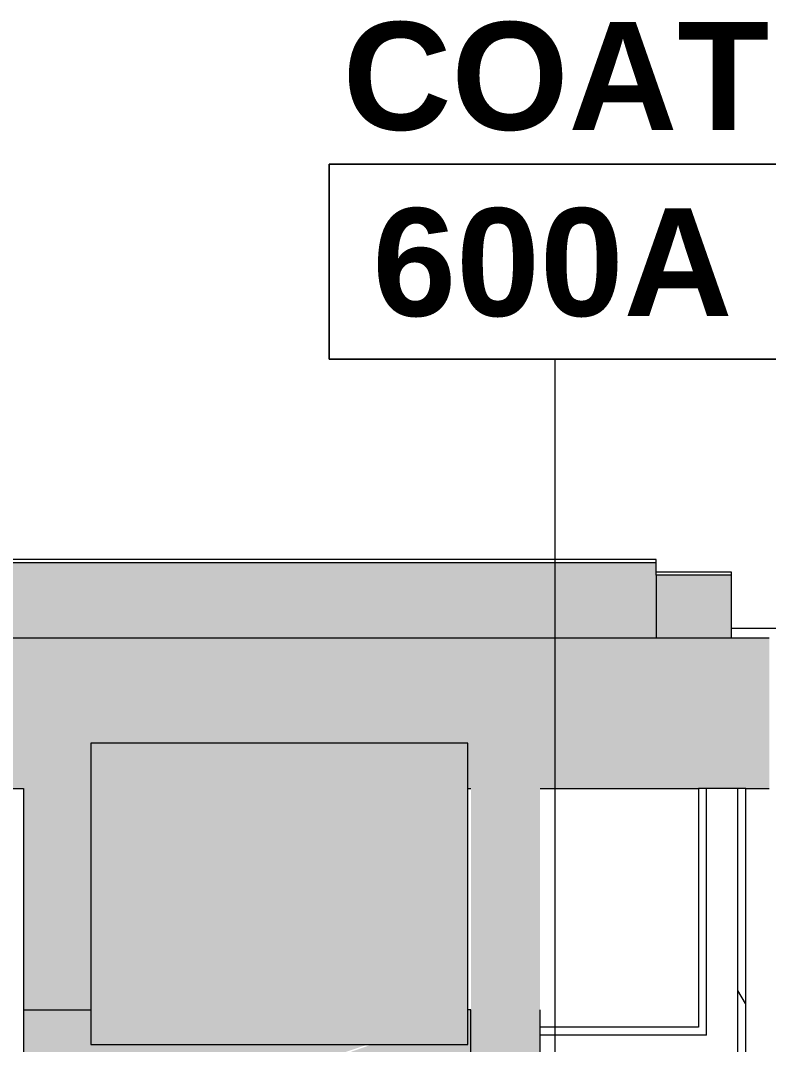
# Model space of a CAD drawing. Header units: inches. Extents: x -1880 to 225, y -1065 to 162.
# Drawn here: x -278 to -218.5, y 79.6 to 161.2 of the extents above; entities that cross this region are included whole.
import ezdxf

# ---------------------------------------------------------------- set-up
doc = ezdxf.new("R2010")
doc.units = ezdxf.units.IN
doc.header["$MEASUREMENT"] = 0
for name, color, linetype, lineweight in [('06_555 11th St - background_dwg', 8, 'Continuous', 9), ('A-AREA-IDEN', 2, 'Continuous', 9), ('A-WALL', 113, 'Continuous', 13), ('A-WALL-PATT', 111, 'Continuous', 13), ('I-WALL', 2, 'Continuous', 13), ('P-SILL', 7, 'Continuous', 9), ('S-COLS', 52, 'Continuous', 13), ('W', 7, 'Continuous', 9)]:
    doc.layers.add(name, color=color, linetype=linetype, lineweight=lineweight)
doc.styles.add('Swis721 Lt BT_B', font='', dxfattribs={"height": 8.583975})
doc.styles.get('Swis721 Lt BT_B').set_extended_font_data('Swis721 Lt BT', bold=True)

# ---------------------------------------------------------------- blocks, each defined once
blk = doc.blocks.new('Concrete-Rectangular-Column - 24 x 30-5170817-FIRST FLOOR POWER _ SIGNAL')
at = {"layer": 'S-COLS', "lineweight": 9}
blk.add_hatch(color=7, dxfattribs=at).paths.add_polyline_path([(12, -15), (12, 15), (-12, 15), (-12, -15)], flags=0)
at = {"layer": 'S-COLS', "color": 8, "lineweight": 20}
for p, q in [((12, 15), (-12, 15)), ((-12, 15), (-12, -15)), ((12, -15), (12, 15)), ((-12, -15), (12, -15))]:
    blk.add_line(p, q, dxfattribs=at)
blk = doc.blocks.new('06_555 11th St - background_dwg-4793957-FIRST FLOOR POWER _ SIGNAL')
at = {"layer": 'P-SILL'}
blk.add_line((3204.677, 3075.224), (3156.677, 3075.224), dxfattribs=at)
at = {"layer": 'W', "flags": 128}
for points in [[(3150.677, 3080.479), (3150.677, 3080.729), (3090.677, 3080.729), (3090.677, 3080.479)], [(3156.677, 3079.479), (3156.677, 3079.729), (3150.677, 3079.729)]]:
    blk.add_lwpolyline(points, dxfattribs=at)
blk = doc.blocks.new('Room Tag - Room Name and Number-3379422-FIRST FLOOR POWER _ SIGNAL')
at = {"layer": 'A-AREA-IDEN'}
for p, q in [((-0.18806, -0.16357), (-0.18806, -0.00182)), ((-0.18806, -0.00182), (0.18694, -0.00182)), ((0.18694, -0.00182), (-0.18806, -0.00182)), ((-0.18806, -0.00182), (-0.18806, -0.16357)), ((0.18694, -0.00182), (0.18694, -0.16357)), ((0.18694, -0.16357), (0.18694, -0.00182)), ((0.18694, -0.16357), (-0.18806, -0.16357)), ((-0.18806, -0.16357), (0.18694, -0.16357))]:
    blk.add_line(p, q, dxfattribs=at)

msp = doc.modelspace()

# ---------------------------------------------------------------- hatches: boundary and pattern name
at = {"layer": 'A-WALL-PATT', "lineweight": 9}
for points in [[(-287.393, 111.966), (-227.393, 111.966), (-227.393, 117.966), (-287.393, 117.966), (-287.393, 114.081)], [(-221.393, 111.966), (-221.393, 116.966), (-227.393, 116.966), (-227.393, 111.966), (-223.393, 111.966)], [(-277.768, 82.336), (-272.393, 82.336), (-272.393, 99.966), (-277.768, 99.966), (-277.768, 91.635)], [(-236.643, 82.336), (-236.643, 99.966), (-242.143, 99.966), (-242.143, 82.336)], [(-272.268, 76.836), (-272.268, 79.586), (-272.393, 79.586), (-272.393, 82.336), (-277.768, 82.336), (-277.768, 76.836), (-272.393, 76.836)]]:
    msp.add_hatch(color=7, dxfattribs=at).paths.add_polyline_path(points, flags=0)
h = msp.add_hatch(color=7, dxfattribs=at)
h.paths.add_polyline_path([(201.607, 99.966), (201.607, 111.966), (183.607, 111.966), (183.607, 99.966)], flags=0)
h.paths.add_polyline_path([(123.607, 99.966), (141.607, 99.966), (141.607, 111.966), (123.607, 111.966)], flags=0)
h.paths.add_polyline_path([(57.232, 99.966), (81.607, 99.966), (81.607, 111.966), (3.607, 111.966), (3.607, 99.966), (27.232, 99.966), (27.232, 103.586), (57.232, 103.586)], flags=0)
h.paths.add_polyline_path([(-38.393, 99.966), (-38.393, 111.966), (-56.393, 111.966), (-56.393, 99.966), (-41.393, 99.966)], flags=0)
h.paths.add_polyline_path([(-109.05, 99.966), (-98.393, 99.966), (-98.393, 111.966), (-116.393, 111.966), (-116.393, 99.966)], flags=0)
h.paths.add_polyline_path([(-158.393, 99.966), (-158.393, 111.966), (-176.393, 111.966), (-176.393, 99.966), (-175.937, 99.966)], flags=0)
h.paths.add_polyline_path([(-296.393, 99.966), (-272.393, 99.966), (-272.393, 103.586), (-242.393, 103.586), (-242.393, 99.966), (-218.393, 99.966), (-218.393, 111.966), (-296.393, 111.966), (-296.393, 102.858)], flags=0)
h.paths.add_polyline_path([(-338.393, 99.966), (-338.393, 111.966), (-356.393, 111.966), (-356.393, 99.966), (-343.155, 99.966)], flags=0)
h.paths.add_polyline_path([(-398.393, 99.966), (-398.393, 111.966), (-416.393, 111.966), (-416.393, 99.966), (-410.042, 99.966)], flags=0)
h.paths.add_polyline_path([(-476.393, 99.966), (-458.393, 99.966), (-458.393, 111.966), (-476.393, 111.966)], flags=0)
h.paths.add_polyline_path([(-518.393, 99.966), (-518.393, 111.966), (-592.386, 111.966), (-592.386, 99.966), (-543.817, 99.966)], flags=0)
h.paths.add_polyline_path([(-644.147, 99.966), (-630.386, 99.966), (-630.386, 111.966), (-648.386, 111.966), (-648.386, 99.966), (-644.636, 99.966)], flags=0)
h.paths.add_polyline_path([(-704.386, 99.966), (-686.386, 99.966), (-686.386, 111.966), (-704.386, 111.966)], flags=0)
h.paths.add_polyline_path([(-798.386, 99.966), (-798.386, 111.966), (-872.385, 111.966), (-872.385, 99.966), (-844.809, 99.966)], flags=0)
h.paths.add_polyline_path([(-760.386, 99.966), (-742.386, 99.966), (-742.386, 111.966), (-760.386, 111.966)], flags=0)
h.paths.add_polyline_path([(-911.696, 99.966), (-910.386, 99.966), (-910.386, 111.966), (-928.386, 111.966), (-928.386, 99.966), (-913.386, 99.966)], flags=0)
h.paths.add_polyline_path([(-966.386, 99.966), (-966.386, 111.966), (-984.386, 111.966), (-984.386, 99.966), (-978.554, 99.966)], flags=0)
h.paths.add_polyline_path([(-1040.386, 99.966), (-1022.386, 99.966), (-1022.386, 111.966), (-1040.386, 111.966)], flags=0)
h.paths.add_polyline_path([(-1152.386, 99.966), (-1078.385, 99.966), (-1078.385, 111.966), (-1152.386, 111.966)], flags=0)
h.paths.add_polyline_path([(-1190.386, 99.966), (-1190.386, 111.966), (-1208.386, 111.966), (-1208.386, 99.966)], flags=0)
h.paths.add_polyline_path([(-1264.386, 99.966), (-1246.386, 99.966), (-1246.386, 111.966), (-1264.386, 111.966)], flags=0)
h.paths.add_polyline_path([(-1302.386, 99.966), (-1302.386, 111.966), (-1320.636, 111.966), (-1320.636, 99.966), (-1313.02, 99.966)], flags=0)
h.paths.add_polyline_path([(-1416.761, 99.966), (-1358.386, 99.966), (-1358.386, 111.966), (-1432.385, 111.966), (-1432.385, 99.966), (-1417.386, 99.966)], flags=0)
h.paths.add_polyline_path([(-1470.386, 99.966), (-1470.386, 111.966), (-1488.386, 111.966), (-1488.386, 99.966)], flags=0)
h.paths.add_polyline_path([(-1541.386, 111.966), (-1541.011, 105.966), (-1541.386, 105.966)], flags=0)
h.paths.add_polyline_path([(-1526.386, 99.966), (-1526.386, 111.966), (-1544.386, 111.966), (-1544.386, 109.455), (-1544.255, 109.455), (-1544.136, 107.166), (-1544.136, 104.455), (-1544.386, 104.455), (-1544.386, 99.966), (-1540.636, 99.966)], flags=0)
h.paths.add_polyline_path([(-1582.386, 99.966), (-1582.386, 111.966), (-1600.386, 111.966), (-1600.386, 99.966)], flags=0)
h = msp.add_hatch(dxfattribs=at)
h.set_pattern_fill('FP1_1', color=256, style=0, pattern_type=2)
h.set_pattern_definition([(0, (0, 0), (30.72, 7.68), [1.267, -21.773, 1.267, -21.773, -122.88]), (0, (0, 0), (30.72, 7.68), [-46.08, 1.267, -44.813, 1.267, -21.773, -53.76]), (0, (0, 0), (30.72, 7.68), [-115.2, 1.267, -14.093, 1.267, -37.133]), (120, (11.52, 3.84), (-22.01108, 22.7643), [1.267, -21.773, 1.267, -21.773, -122.88]), (120, (11.52, 3.84), (-22.01108, 22.7643), [-46.08, 1.267, -44.813, 1.267, -21.773, -53.76]), (120, (11.52, 3.84), (-22.01108, 22.7643), [-115.2, 1.267, -14.093, 1.267, -37.133]), (240, (15.36, 19.2), (-8.70892, -30.4443), [1.267, -21.773, 1.267, -21.773, -122.88]), (240, (15.36, 19.2), (-8.70892, -30.4443), [-46.08, 1.267, -44.813, 1.267, -21.773, -53.76]), (240, (15.36, 19.2), (-8.70892, -30.4443), [-115.2, 1.267, -14.093, 1.267, -37.133])])
h.paths.add_polyline_path([(-220.893, -21.225), (-220.268, -21.103), (-220.268, -7.414), (-220.893, -7.414), (-220.893, -21.196)], flags=0)
h.paths.add_polyline_path([(-220.893, 67.586), (-220.268, 67.586), (-220.268, 99.966), (-220.893, 99.966), (-220.893, 69.188)], flags=0)
h = msp.add_hatch(color=7, dxfattribs=at)
h.paths.add_polyline_path([(-242.143, 82.336), (-242.393, 82.336), (-242.393, 82.252)], flags=0)
h.paths.add_polyline_path([(-242.393, 76.836), (-236.643, 76.836), (-236.643, 82.336), (-242.143, 82.336), (-242.393, 82.232), (-242.393, 79.586), (-250.031, 79.586), (-257.918, 76.836), (-242.824, 76.836)], flags=0)
h.paths.add_polyline_path([(-258.543, 76.836), (-257.918, 76.836), (-258.209, 76.948), (-250.343, 79.586), (-272.268, 79.586), (-272.268, 76.836)], flags=0)

# ---------------------------------------------------------------- linework, layer by layer
at = {"layer": 'A-AREA-IDEN'}
msp.add_line((-235.435, 28.049), (-235.435, 134.184), dxfattribs=at)
at = {"layer": 'A-WALL', "color": 8, "lineweight": 20}
for p, q in [((-227.393, 117.966), (-287.393, 117.966)), ((-227.393, 116.966), (-227.393, 117.966)), ((-218.393, 111.966), (-296.393, 111.966)), ((-296.393, 99.966), (-277.768, 99.966)), ((-242.393, 99.966), (-242.143, 99.966)), ((-236.643, 99.966), (-224.018, 99.966)), ((-220.268, 99.966), (-218.393, 99.966)), ((-277.768, 82.336), (-277.768, 76.836)), ((-277.768, 82.336), (-272.393, 82.336)), ((-242.143, 76.836), (-242.143, 82.336)), ((-236.643, 80.961), (-236.643, 82.336))]:
    msp.add_line(p, q, dxfattribs=at)
at = {"layer": 'A-WALL', "color": 55}
for p, q in [((-221.393, 116.966), (-227.393, 116.966)), ((-227.393, 116.966), (-227.393, 111.966)), ((-242.143, 82.336), (-242.393, 82.336)), ((-236.643, 77.211), (-236.643, 80.961))]:
    msp.add_line(p, q, dxfattribs=at)
at = {"layer": 'A-WALL', "lineweight": 9}
msp.add_line((-277.768, 99.966), (-277.768, 82.336), dxfattribs=at)
at = {"layer": 'A-WALL'}
for p, q in [((-220.268, 99.966), (-224.018, 99.966)), ((-223.393, 80.336), (-223.393, 99.966)), ((-220.893, 67.586), (-220.893, 99.966)), ((-223.393, 80.336), (-236.643, 80.336))]:
    msp.add_line(p, q, dxfattribs=at)
at = {"layer": 'I-WALL', "color": 8, "lineweight": 20}
msp.add_line((-221.393, 111.966), (-221.393, 116.966), dxfattribs=at)
at = {"layer": 'I-WALL'}
for p, q in [((-224.018, 99.966), (-224.018, 80.961)), ((-220.268, 67.586), (-220.268, 99.966)), ((-224.018, 80.961), (-236.643, 80.961))]:
    msp.add_line(p, q, dxfattribs=at)

# ---------------------------------------------------------------- block references
at = {"layer": '06_555 11th St - background_dwg', "color": 7}
msp.add_blockref('06_555 11th St - background_dwg-4793957-FIRST FLOOR POWER _ SIGNAL', (-3378.07, -2962.514), dxfattribs=at)
at = {"layer": 'A-AREA-IDEN', "xscale": 95.99999999999994, "yscale": 95.99999999999994, "zscale": 95.99999999999994}
msp.add_blockref('Room Tag - Room Name and Number-3379422-FIRST FLOOR POWER _ SIGNAL', (-235.381, 149.887), dxfattribs=at)
at = {"layer": 'S-COLS', "lineweight": 9, "rotation": 269.9999999999997}
msp.add_blockref('Concrete-Rectangular-Column - 24 x 30-5170817-FIRST FLOOR POWER _ SIGNAL', (-257.393, 91.586), dxfattribs=at)

# ---------------------------------------------------------------- texts
at = {"layer": 'A-AREA-IDEN', "char_height": 8.584, "attachment_point": 2, "line_spacing_factor": 0.998538, "style": 'Swis721 Lt BT_B'}
for s, insert, width in [('COAT', (-235.37, 161.025), 37.476), ('600A', (-235.656, 146.198), 31.86)]:
    msp.add_mtext(s, dxfattribs=dict(at, insert=insert, width=width))

doc.saveas('drawing.dxf')
